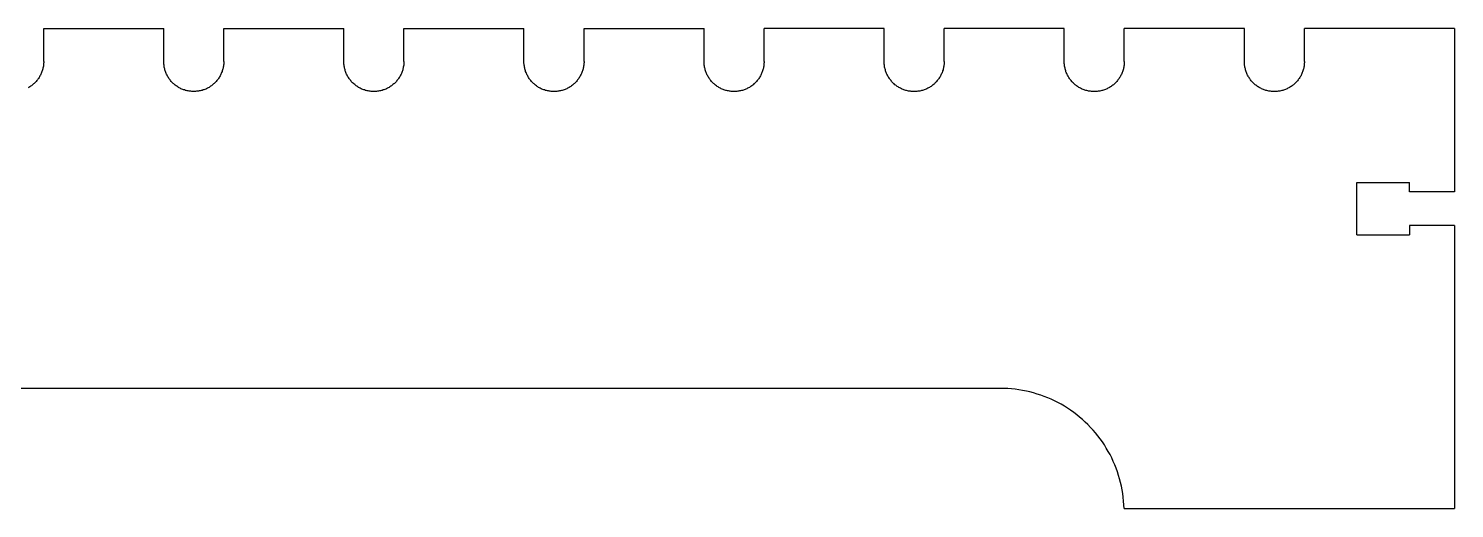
# Model space of a CAD drawing. Extents: x -89 to 89, y -45 to 45.
# Drawn here: x -1.83 to 10.04, y 0.81 to 4.81 of the extents above; entities that cross this region are included whole.
import ezdxf

# ---------------------------------------------------------------- set-up
doc = ezdxf.new("R2010")
doc.units = 0
doc.header["$MEASUREMENT"] = 0
doc.layers.get('0').update_dxf_attribs({"linetype": 'CONTINUOUS'})

msp = doc.modelspace()

# ---------------------------------------------------------------- linework, layer by layer
for p, q in [((-1.707, 4.812), (-0.707, 4.812)), ((-1.707, 4.537), (-1.707, 4.812)), ((-0.707, 4.537), (-0.707, 4.812)), ((-0.207, 4.811), (0.793, 4.811)), ((-0.207, 4.536), (-0.207, 4.811)), ((0.793, 4.536), (0.793, 4.811)), ((1.293, 4.811), (2.293, 4.811)), ((1.293, 4.536), (1.293, 4.811)), ((2.293, 4.536), (2.293, 4.811)), ((2.793, 4.811), (3.793, 4.811)), ((2.793, 4.536), (2.793, 4.811)), ((3.793, 4.536), (3.793, 4.811)), ((5.293, 4.811), (4.293, 4.811)), ((4.293, 4.536), (4.293, 4.811)), ((5.293, 4.536), (5.293, 4.811)), ((6.793, 4.811), (5.793, 4.811)), ((5.793, 4.536), (5.793, 4.811)), ((6.793, 4.536), (6.793, 4.811)), ((8.293, 4.811), (7.293, 4.811)), ((7.293, 4.536), (7.293, 4.811)), ((8.293, 4.536), (8.293, 4.811)), ((8.793, 4.536), (8.793, 4.811)), ((10.043, 4.811), (8.793, 4.811)), ((10.043, 4.811), (10.043, 3.451)), ((-1.708, 4.513), (-1.709, 4.505)), ((-1.707, 4.529), (-1.708, 4.521)), ((-1.708, 4.521), (-1.708, 4.513)), ((-1.707, 4.537), (-1.707, 4.529)), ((-0.707, 4.529), (-0.707, 4.537)), ((-0.707, 4.521), (-0.707, 4.529)), ((-0.706, 4.513), (-0.707, 4.521)), ((-0.207, 4.529), (-0.208, 4.521)), ((-0.208, 4.521), (-0.208, 4.513)), ((-0.207, 4.536), (-0.207, 4.529)), ((0.793, 4.529), (0.793, 4.536)), ((0.793, 4.521), (0.793, 4.529)), ((0.794, 4.513), (0.793, 4.521)), ((1.293, 4.529), (1.292, 4.521)), ((1.292, 4.521), (1.292, 4.513)), ((1.293, 4.536), (1.293, 4.529)), ((2.293, 4.528), (2.293, 4.536)), ((2.293, 4.521), (2.293, 4.528)), ((2.294, 4.513), (2.293, 4.521)), ((2.793, 4.528), (2.792, 4.521)), ((2.792, 4.521), (2.792, 4.513)), ((2.793, 4.536), (2.793, 4.528)), ((3.793, 4.528), (3.793, 4.536)), ((3.793, 4.52), (3.793, 4.528)), ((3.794, 4.513), (3.793, 4.52)), ((4.293, 4.528), (4.292, 4.52)), ((4.292, 4.52), (4.292, 4.513)), ((4.293, 4.536), (4.293, 4.528)), ((5.293, 4.528), (5.293, 4.536)), ((5.293, 4.52), (5.293, 4.528)), ((5.294, 4.513), (5.293, 4.52)), ((5.793, 4.528), (5.792, 4.52)), ((5.792, 4.52), (5.792, 4.512)), ((5.793, 4.536), (5.793, 4.528)), ((6.793, 4.528), (6.793, 4.536)), ((6.793, 4.52), (6.793, 4.528)), ((6.794, 4.512), (6.793, 4.52)), ((7.293, 4.528), (7.292, 4.52)), ((7.292, 4.52), (7.292, 4.512)), ((7.293, 4.536), (7.293, 4.528)), ((8.293, 4.528), (8.293, 4.536)), ((8.293, 4.52), (8.293, 4.528)), ((8.294, 4.512), (8.293, 4.52)), ((8.793, 4.528), (8.792, 4.52)), ((8.792, 4.52), (8.792, 4.512)), ((8.793, 4.536), (8.793, 4.528)), ((-1.751, 4.396), (-1.755, 4.39)), ((-1.746, 4.403), (-1.751, 4.396)), ((-1.742, 4.409), (-1.746, 4.403)), ((-1.738, 4.416), (-1.742, 4.409)), ((-1.735, 4.423), (-1.738, 4.416)), ((-1.731, 4.43), (-1.735, 4.423)), ((-1.728, 4.437), (-1.731, 4.43)), ((-1.725, 4.445), (-1.728, 4.437)), ((-1.722, 4.452), (-1.725, 4.445)), ((-1.72, 4.459), (-1.722, 4.452)), ((-1.717, 4.467), (-1.72, 4.459)), ((-1.715, 4.474), (-1.717, 4.467)), ((-1.713, 4.482), (-1.715, 4.474)), ((-1.712, 4.49), (-1.713, 4.482)), ((-1.71, 4.497), (-1.712, 4.49)), ((-1.709, 4.505), (-1.71, 4.497)), ((-0.705, 4.505), (-0.706, 4.513)), ((-0.704, 4.497), (-0.705, 4.505)), ((-0.703, 4.49), (-0.704, 4.497)), ((-0.701, 4.482), (-0.703, 4.49)), ((-0.699, 4.474), (-0.701, 4.482)), ((-0.697, 4.467), (-0.699, 4.474)), ((-0.695, 4.459), (-0.697, 4.467)), ((-0.693, 4.452), (-0.695, 4.459)), ((-0.69, 4.444), (-0.693, 4.452)), ((-0.687, 4.437), (-0.69, 4.444)), ((-0.684, 4.43), (-0.687, 4.437)), ((-0.68, 4.423), (-0.684, 4.43)), ((-0.676, 4.416), (-0.68, 4.423)), ((-0.673, 4.409), (-0.676, 4.416)), ((-0.668, 4.403), (-0.673, 4.409)), ((-0.664, 4.396), (-0.668, 4.403)), ((-0.66, 4.39), (-0.664, 4.396)), ((-0.251, 4.396), (-0.255, 4.39)), ((-0.246, 4.403), (-0.251, 4.396)), ((-0.242, 4.409), (-0.246, 4.403)), ((-0.238, 4.416), (-0.242, 4.409)), ((-0.235, 4.423), (-0.238, 4.416)), ((-0.231, 4.43), (-0.235, 4.423)), ((-0.228, 4.437), (-0.231, 4.43)), ((-0.225, 4.444), (-0.228, 4.437)), ((-0.222, 4.452), (-0.225, 4.444)), ((-0.22, 4.459), (-0.222, 4.452)), ((-0.217, 4.467), (-0.22, 4.459)), ((-0.215, 4.474), (-0.217, 4.467)), ((-0.213, 4.482), (-0.215, 4.474)), ((-0.212, 4.49), (-0.213, 4.482)), ((-0.21, 4.497), (-0.212, 4.49)), ((-0.209, 4.505), (-0.21, 4.497)), ((-0.208, 4.513), (-0.209, 4.505)), ((0.795, 4.505), (0.794, 4.513)), ((0.796, 4.497), (0.795, 4.505)), ((0.797, 4.49), (0.796, 4.497)), ((0.799, 4.482), (0.797, 4.49)), ((0.801, 4.474), (0.799, 4.482)), ((0.803, 4.467), (0.801, 4.474)), ((0.805, 4.459), (0.803, 4.467)), ((0.807, 4.452), (0.805, 4.459)), ((0.81, 4.444), (0.807, 4.452)), ((0.813, 4.437), (0.81, 4.444)), ((0.816, 4.43), (0.813, 4.437)), ((0.82, 4.423), (0.816, 4.43)), ((0.824, 4.416), (0.82, 4.423)), ((0.827, 4.409), (0.824, 4.416)), ((0.832, 4.402), (0.827, 4.409)), ((0.836, 4.396), (0.832, 4.402)), ((0.84, 4.389), (0.836, 4.396)), ((1.249, 4.396), (1.245, 4.389)), ((1.254, 4.402), (1.249, 4.396)), ((1.258, 4.409), (1.254, 4.402)), ((1.262, 4.416), (1.258, 4.409)), ((1.265, 4.423), (1.262, 4.416)), ((1.269, 4.43), (1.265, 4.423)), ((1.272, 4.437), (1.269, 4.43)), ((1.275, 4.444), (1.272, 4.437)), ((1.278, 4.452), (1.275, 4.444)), ((1.28, 4.459), (1.278, 4.452)), ((1.283, 4.467), (1.28, 4.459)), ((1.285, 4.474), (1.283, 4.467)), ((1.287, 4.482), (1.285, 4.474)), ((1.288, 4.49), (1.287, 4.482)), ((1.29, 4.497), (1.288, 4.49)), ((1.291, 4.505), (1.29, 4.497)), ((1.292, 4.513), (1.291, 4.505)), ((2.295, 4.505), (2.294, 4.513)), ((2.296, 4.497), (2.295, 4.505)), ((2.297, 4.489), (2.296, 4.497)), ((2.299, 4.482), (2.297, 4.489)), ((2.301, 4.474), (2.299, 4.482)), ((2.303, 4.467), (2.301, 4.474)), ((2.305, 4.459), (2.303, 4.467)), ((2.307, 4.452), (2.305, 4.459)), ((2.31, 4.444), (2.307, 4.452)), ((2.313, 4.437), (2.31, 4.444)), ((2.316, 4.43), (2.313, 4.437)), ((2.32, 4.423), (2.316, 4.43)), ((2.324, 4.416), (2.32, 4.423)), ((2.327, 4.409), (2.324, 4.416)), ((2.332, 4.402), (2.327, 4.409)), ((2.336, 4.396), (2.332, 4.402)), ((2.34, 4.389), (2.336, 4.396)), ((2.749, 4.396), (2.745, 4.389)), ((2.754, 4.402), (2.749, 4.396)), ((2.758, 4.409), (2.754, 4.402)), ((2.762, 4.416), (2.758, 4.409)), ((2.765, 4.423), (2.762, 4.416)), ((2.769, 4.43), (2.765, 4.423)), ((2.772, 4.437), (2.769, 4.43)), ((2.775, 4.444), (2.772, 4.437)), ((2.778, 4.452), (2.775, 4.444)), ((2.78, 4.459), (2.778, 4.452)), ((2.783, 4.466), (2.78, 4.459)), ((2.785, 4.474), (2.783, 4.466)), ((2.787, 4.482), (2.785, 4.474)), ((2.788, 4.489), (2.787, 4.482)), ((2.79, 4.497), (2.788, 4.489)), ((2.791, 4.505), (2.79, 4.497)), ((2.792, 4.513), (2.791, 4.505)), ((3.795, 4.505), (3.794, 4.513)), ((3.796, 4.497), (3.795, 4.505)), ((3.797, 4.489), (3.796, 4.497)), ((3.799, 4.482), (3.797, 4.489)), ((3.801, 4.474), (3.799, 4.482)), ((3.803, 4.466), (3.801, 4.474)), ((3.805, 4.459), (3.803, 4.466)), ((3.807, 4.451), (3.805, 4.459)), ((3.81, 4.444), (3.807, 4.451)), ((3.813, 4.437), (3.81, 4.444)), ((3.816, 4.43), (3.813, 4.437)), ((3.82, 4.423), (3.816, 4.43)), ((3.824, 4.416), (3.82, 4.423)), ((3.827, 4.409), (3.824, 4.416)), ((3.832, 4.402), (3.827, 4.409)), ((3.836, 4.396), (3.832, 4.402)), ((3.84, 4.389), (3.836, 4.396)), ((4.249, 4.396), (4.245, 4.389)), ((4.254, 4.402), (4.249, 4.396)), ((4.258, 4.409), (4.254, 4.402)), ((4.262, 4.416), (4.258, 4.409)), ((4.265, 4.423), (4.262, 4.416)), ((4.269, 4.43), (4.265, 4.423)), ((4.272, 4.437), (4.269, 4.43)), ((4.275, 4.444), (4.272, 4.437)), ((4.278, 4.451), (4.275, 4.444)), ((4.28, 4.459), (4.278, 4.451)), ((4.283, 4.466), (4.28, 4.459)), ((4.285, 4.474), (4.283, 4.466)), ((4.287, 4.482), (4.285, 4.474)), ((4.288, 4.489), (4.287, 4.482)), ((4.29, 4.497), (4.288, 4.489)), ((4.291, 4.505), (4.29, 4.497)), ((4.292, 4.513), (4.291, 4.505)), ((5.295, 4.505), (5.294, 4.513)), ((5.296, 4.497), (5.295, 4.505)), ((5.297, 4.489), (5.296, 4.497)), ((5.299, 4.482), (5.297, 4.489)), ((5.301, 4.474), (5.299, 4.482)), ((5.303, 4.466), (5.301, 4.474)), ((5.305, 4.459), (5.303, 4.466)), ((5.307, 4.451), (5.305, 4.459)), ((5.31, 4.444), (5.307, 4.451)), ((5.313, 4.437), (5.31, 4.444)), ((5.316, 4.43), (5.313, 4.437)), ((5.32, 4.423), (5.316, 4.43)), ((5.324, 4.416), (5.32, 4.423)), ((5.327, 4.409), (5.324, 4.416)), ((5.332, 4.402), (5.327, 4.409)), ((5.336, 4.396), (5.332, 4.402)), ((5.34, 4.389), (5.336, 4.396)), ((5.749, 4.395), (5.745, 4.389)), ((5.754, 4.402), (5.749, 4.395)), ((5.758, 4.409), (5.754, 4.402)), ((5.762, 4.416), (5.758, 4.409)), ((5.765, 4.423), (5.762, 4.416)), ((5.769, 4.43), (5.765, 4.423)), ((5.772, 4.437), (5.769, 4.43)), ((5.775, 4.444), (5.772, 4.437)), ((5.778, 4.451), (5.775, 4.444)), ((5.78, 4.459), (5.778, 4.451)), ((5.783, 4.466), (5.78, 4.459)), ((5.785, 4.474), (5.783, 4.466)), ((5.787, 4.481), (5.785, 4.474)), ((5.788, 4.489), (5.787, 4.481)), ((5.79, 4.497), (5.788, 4.489)), ((5.791, 4.505), (5.79, 4.497)), ((5.792, 4.512), (5.791, 4.505)), ((6.795, 4.505), (6.794, 4.512)), ((6.796, 4.497), (6.795, 4.505)), ((6.797, 4.489), (6.796, 4.497)), ((6.799, 4.481), (6.797, 4.489)), ((6.801, 4.474), (6.799, 4.481)), ((6.803, 4.466), (6.801, 4.474)), ((6.805, 4.459), (6.803, 4.466)), ((6.807, 4.451), (6.805, 4.459)), ((6.81, 4.444), (6.807, 4.451)), ((6.813, 4.437), (6.81, 4.444)), ((6.816, 4.429), (6.813, 4.437)), ((6.82, 4.422), (6.816, 4.429)), ((6.824, 4.415), (6.82, 4.422)), ((6.827, 4.409), (6.824, 4.415)), ((6.832, 4.402), (6.827, 4.409)), ((6.836, 4.395), (6.832, 4.402)), ((6.84, 4.389), (6.836, 4.395)), ((7.249, 4.395), (7.245, 4.389)), ((7.254, 4.402), (7.249, 4.395)), ((7.258, 4.409), (7.254, 4.402)), ((7.262, 4.415), (7.258, 4.409)), ((7.265, 4.422), (7.262, 4.415)), ((7.269, 4.429), (7.265, 4.422)), ((7.272, 4.437), (7.269, 4.429)), ((7.275, 4.444), (7.272, 4.437)), ((7.278, 4.451), (7.275, 4.444)), ((7.28, 4.459), (7.278, 4.451)), ((7.283, 4.466), (7.28, 4.459)), ((7.285, 4.474), (7.283, 4.466)), ((7.287, 4.481), (7.285, 4.474)), ((7.288, 4.489), (7.287, 4.481)), ((7.29, 4.497), (7.288, 4.489)), ((7.291, 4.505), (7.29, 4.497)), ((7.292, 4.512), (7.291, 4.505)), ((8.295, 4.504), (8.294, 4.512)), ((8.296, 4.497), (8.295, 4.504)), ((8.297, 4.489), (8.296, 4.497)), ((8.299, 4.481), (8.297, 4.489)), ((8.301, 4.474), (8.299, 4.481)), ((8.303, 4.466), (8.301, 4.474)), ((8.305, 4.459), (8.303, 4.466)), ((8.307, 4.451), (8.305, 4.459)), ((8.31, 4.444), (8.307, 4.451)), ((8.313, 4.437), (8.31, 4.444)), ((8.316, 4.429), (8.313, 4.437)), ((8.32, 4.422), (8.316, 4.429)), ((8.324, 4.415), (8.32, 4.422)), ((8.327, 4.409), (8.324, 4.415)), ((8.332, 4.402), (8.327, 4.409)), ((8.336, 4.395), (8.332, 4.402)), ((8.34, 4.389), (8.336, 4.395)), ((8.749, 4.395), (8.745, 4.389)), ((8.754, 4.402), (8.749, 4.395)), ((8.758, 4.409), (8.754, 4.402)), ((8.762, 4.415), (8.758, 4.409)), ((8.765, 4.422), (8.762, 4.415)), ((8.769, 4.429), (8.765, 4.422)), ((8.772, 4.436), (8.769, 4.429)), ((8.775, 4.444), (8.772, 4.436)), ((8.778, 4.451), (8.775, 4.444)), ((8.78, 4.459), (8.778, 4.451)), ((8.783, 4.466), (8.78, 4.459)), ((8.785, 4.474), (8.783, 4.466)), ((8.787, 4.481), (8.785, 4.474)), ((8.788, 4.489), (8.787, 4.481)), ((8.79, 4.497), (8.788, 4.489)), ((8.791, 4.504), (8.79, 4.497)), ((8.792, 4.512), (8.791, 4.504)), ((-1.83, 4.321), (-1.837, 4.318)), ((-1.823, 4.326), (-1.83, 4.321)), ((-1.817, 4.33), (-1.823, 4.326)), ((-1.81, 4.334), (-1.817, 4.33)), ((-1.804, 4.339), (-1.81, 4.334)), ((-1.798, 4.344), (-1.804, 4.339)), ((-1.792, 4.349), (-1.798, 4.344)), ((-1.786, 4.354), (-1.792, 4.349)), ((-1.781, 4.36), (-1.786, 4.354)), ((-1.775, 4.365), (-1.781, 4.36)), ((-1.77, 4.371), (-1.775, 4.365)), ((-1.765, 4.377), (-1.77, 4.371)), ((-1.76, 4.383), (-1.765, 4.377)), ((-1.755, 4.39), (-1.76, 4.383)), ((-0.655, 4.383), (-0.66, 4.39)), ((-0.65, 4.377), (-0.655, 4.383)), ((-0.645, 4.371), (-0.65, 4.377)), ((-0.64, 4.365), (-0.645, 4.371)), ((-0.634, 4.36), (-0.64, 4.365)), ((-0.628, 4.354), (-0.634, 4.36)), ((-0.623, 4.349), (-0.628, 4.354)), ((-0.617, 4.344), (-0.623, 4.349)), ((-0.611, 4.339), (-0.617, 4.344)), ((-0.604, 4.334), (-0.611, 4.339)), ((-0.598, 4.33), (-0.604, 4.334)), ((-0.591, 4.325), (-0.598, 4.33)), ((-0.585, 4.321), (-0.591, 4.325)), ((-0.578, 4.317), (-0.585, 4.321)), ((-0.571, 4.314), (-0.578, 4.317)), ((-0.564, 4.31), (-0.571, 4.314)), ((-0.557, 4.307), (-0.564, 4.31)), ((-0.549, 4.304), (-0.557, 4.307)), ((-0.542, 4.301), (-0.549, 4.304)), ((-0.535, 4.299), (-0.542, 4.301)), ((-0.527, 4.296), (-0.535, 4.299)), ((-0.52, 4.294), (-0.527, 4.296)), ((-0.512, 4.293), (-0.52, 4.294)), ((-0.504, 4.291), (-0.512, 4.293)), ((-0.496, 4.29), (-0.504, 4.291)), ((-0.489, 4.288), (-0.496, 4.29)), ((-0.481, 4.288), (-0.489, 4.288)), ((-0.473, 4.287), (-0.481, 4.288)), ((-0.465, 4.287), (-0.473, 4.287)), ((-0.457, 4.286), (-0.465, 4.287)), ((-0.45, 4.287), (-0.457, 4.286)), ((-0.442, 4.287), (-0.45, 4.287)), ((-0.434, 4.288), (-0.442, 4.287)), ((-0.426, 4.288), (-0.434, 4.288)), ((-0.418, 4.29), (-0.426, 4.288)), ((-0.411, 4.291), (-0.418, 4.29)), ((-0.403, 4.293), (-0.411, 4.291)), ((-0.395, 4.294), (-0.403, 4.293)), ((-0.388, 4.296), (-0.395, 4.294)), ((-0.38, 4.299), (-0.388, 4.296)), ((-0.373, 4.301), (-0.38, 4.299)), ((-0.365, 4.304), (-0.373, 4.301)), ((-0.358, 4.307), (-0.365, 4.304)), ((-0.351, 4.31), (-0.358, 4.307)), ((-0.344, 4.314), (-0.351, 4.31)), ((-0.337, 4.317), (-0.344, 4.314)), ((-0.33, 4.321), (-0.337, 4.317)), ((-0.323, 4.325), (-0.33, 4.321)), ((-0.317, 4.33), (-0.323, 4.325)), ((-0.31, 4.334), (-0.317, 4.33)), ((-0.304, 4.339), (-0.31, 4.334)), ((-0.298, 4.344), (-0.304, 4.339)), ((-0.292, 4.349), (-0.298, 4.344)), ((-0.286, 4.354), (-0.292, 4.349)), ((-0.281, 4.36), (-0.286, 4.354)), ((-0.275, 4.365), (-0.281, 4.36)), ((-0.27, 4.371), (-0.275, 4.365)), ((-0.265, 4.377), (-0.27, 4.371)), ((-0.26, 4.383), (-0.265, 4.377)), ((-0.255, 4.39), (-0.26, 4.383)), ((0.845, 4.383), (0.84, 4.389)), ((0.85, 4.377), (0.845, 4.383)), ((0.855, 4.371), (0.85, 4.377)), ((0.86, 4.365), (0.855, 4.371)), ((0.866, 4.36), (0.86, 4.365)), ((0.872, 4.354), (0.866, 4.36)), ((0.877, 4.349), (0.872, 4.354)), ((0.883, 4.344), (0.877, 4.349)), ((0.889, 4.339), (0.883, 4.344)), ((0.896, 4.334), (0.889, 4.339)), ((0.902, 4.33), (0.896, 4.334)), ((0.909, 4.325), (0.902, 4.33)), ((0.915, 4.321), (0.909, 4.325)), ((0.922, 4.317), (0.915, 4.321)), ((0.929, 4.314), (0.922, 4.317)), ((0.936, 4.31), (0.929, 4.314)), ((0.943, 4.307), (0.936, 4.31)), ((0.951, 4.304), (0.943, 4.307)), ((0.958, 4.301), (0.951, 4.304)), ((0.965, 4.299), (0.958, 4.301)), ((0.973, 4.296), (0.965, 4.299)), ((0.98, 4.294), (0.973, 4.296)), ((0.988, 4.292), (0.98, 4.294)), ((0.996, 4.291), (0.988, 4.292)), ((1.004, 4.289), (0.996, 4.291)), ((1.011, 4.288), (1.004, 4.289)), ((1.019, 4.287), (1.011, 4.288)), ((1.027, 4.287), (1.019, 4.287)), ((1.035, 4.286), (1.027, 4.287)), ((1.043, 4.286), (1.035, 4.286)), ((1.05, 4.286), (1.043, 4.286)), ((1.058, 4.287), (1.05, 4.286)), ((1.066, 4.287), (1.058, 4.287)), ((1.074, 4.288), (1.066, 4.287)), ((1.082, 4.289), (1.074, 4.288)), ((1.089, 4.291), (1.082, 4.289)), ((1.097, 4.292), (1.089, 4.291)), ((1.105, 4.294), (1.097, 4.292)), ((1.112, 4.296), (1.105, 4.294)), ((1.12, 4.299), (1.112, 4.296)), ((1.127, 4.301), (1.12, 4.299)), ((1.135, 4.304), (1.127, 4.301)), ((1.142, 4.307), (1.135, 4.304)), ((1.149, 4.31), (1.142, 4.307)), ((1.156, 4.314), (1.149, 4.31)), ((1.163, 4.317), (1.156, 4.314)), ((1.17, 4.321), (1.163, 4.317)), ((1.177, 4.325), (1.17, 4.321)), ((1.183, 4.33), (1.177, 4.325)), ((1.19, 4.334), (1.183, 4.33)), ((1.196, 4.339), (1.19, 4.334)), ((1.202, 4.344), (1.196, 4.339)), ((1.208, 4.349), (1.202, 4.344)), ((1.214, 4.354), (1.208, 4.349)), ((1.219, 4.36), (1.214, 4.354)), ((1.225, 4.365), (1.219, 4.36)), ((1.23, 4.371), (1.225, 4.365)), ((1.235, 4.377), (1.23, 4.371)), ((1.24, 4.383), (1.235, 4.377)), ((1.245, 4.389), (1.24, 4.383)), ((2.345, 4.383), (2.34, 4.389)), ((2.35, 4.377), (2.345, 4.383)), ((2.355, 4.371), (2.35, 4.377)), ((2.36, 4.365), (2.355, 4.371)), ((2.366, 4.359), (2.36, 4.365)), ((2.372, 4.354), (2.366, 4.359)), ((2.377, 4.349), (2.372, 4.354)), ((2.383, 4.344), (2.377, 4.349)), ((2.389, 4.339), (2.383, 4.344)), ((2.396, 4.334), (2.389, 4.339)), ((2.402, 4.329), (2.396, 4.334)), ((2.409, 4.325), (2.402, 4.329)), ((2.415, 4.321), (2.409, 4.325)), ((2.422, 4.317), (2.415, 4.321)), ((2.429, 4.314), (2.422, 4.317)), ((2.436, 4.31), (2.429, 4.314)), ((2.443, 4.307), (2.436, 4.31)), ((2.451, 4.304), (2.443, 4.307)), ((2.458, 4.301), (2.451, 4.304)), ((2.465, 4.299), (2.458, 4.301)), ((2.473, 4.296), (2.465, 4.299)), ((2.48, 4.294), (2.473, 4.296)), ((2.488, 4.292), (2.48, 4.294)), ((2.496, 4.291), (2.488, 4.292)), ((2.504, 4.289), (2.496, 4.291)), ((2.511, 4.288), (2.504, 4.289)), ((2.519, 4.287), (2.511, 4.288)), ((2.527, 4.287), (2.519, 4.287)), ((2.535, 4.286), (2.527, 4.287)), ((2.543, 4.286), (2.535, 4.286)), ((2.55, 4.286), (2.543, 4.286)), ((2.558, 4.287), (2.55, 4.286)), ((2.566, 4.287), (2.558, 4.287)), ((2.574, 4.288), (2.566, 4.287)), ((2.582, 4.289), (2.574, 4.288)), ((2.589, 4.291), (2.582, 4.289)), ((2.597, 4.292), (2.589, 4.291)), ((2.605, 4.294), (2.597, 4.292)), ((2.612, 4.296), (2.605, 4.294)), ((2.62, 4.298), (2.612, 4.296)), ((2.627, 4.301), (2.62, 4.298)), ((2.635, 4.304), (2.627, 4.301)), ((2.642, 4.307), (2.635, 4.304)), ((2.649, 4.31), (2.642, 4.307)), ((2.656, 4.313), (2.649, 4.31)), ((2.663, 4.317), (2.656, 4.313)), ((2.67, 4.321), (2.663, 4.317)), ((2.677, 4.325), (2.67, 4.321)), ((2.683, 4.329), (2.677, 4.325)), ((2.69, 4.334), (2.683, 4.329)), ((2.696, 4.339), (2.69, 4.334)), ((2.702, 4.344), (2.696, 4.339)), ((2.708, 4.349), (2.702, 4.344)), ((2.714, 4.354), (2.708, 4.349)), ((2.719, 4.359), (2.714, 4.354)), ((2.725, 4.365), (2.719, 4.359)), ((2.73, 4.371), (2.725, 4.365)), ((2.735, 4.377), (2.73, 4.371)), ((2.74, 4.383), (2.735, 4.377)), ((2.745, 4.389), (2.74, 4.383)), ((3.845, 4.383), (3.84, 4.389)), ((3.85, 4.377), (3.845, 4.383)), ((3.855, 4.371), (3.85, 4.377)), ((3.86, 4.365), (3.855, 4.371)), ((3.866, 4.359), (3.86, 4.365)), ((3.872, 4.354), (3.866, 4.359)), ((3.877, 4.349), (3.872, 4.354)), ((3.883, 4.344), (3.877, 4.349)), ((3.889, 4.339), (3.883, 4.344)), ((3.896, 4.334), (3.889, 4.339)), ((3.902, 4.329), (3.896, 4.334)), ((3.909, 4.325), (3.902, 4.329)), ((3.915, 4.321), (3.909, 4.325)), ((3.922, 4.317), (3.915, 4.321)), ((3.929, 4.313), (3.922, 4.317)), ((3.936, 4.31), (3.929, 4.313)), ((3.943, 4.307), (3.936, 4.31)), ((3.951, 4.304), (3.943, 4.307)), ((3.958, 4.301), (3.951, 4.304)), ((3.965, 4.298), (3.958, 4.301)), ((3.973, 4.296), (3.965, 4.298)), ((3.98, 4.294), (3.973, 4.296)), ((3.988, 4.292), (3.98, 4.294)), ((3.996, 4.291), (3.988, 4.292)), ((4.004, 4.289), (3.996, 4.291)), ((4.011, 4.288), (4.004, 4.289)), ((4.019, 4.287), (4.011, 4.288)), ((4.027, 4.287), (4.019, 4.287)), ((4.035, 4.286), (4.027, 4.287)), ((4.043, 4.286), (4.035, 4.286)), ((4.05, 4.286), (4.043, 4.286)), ((4.058, 4.287), (4.05, 4.286)), ((4.066, 4.287), (4.058, 4.287)), ((4.074, 4.288), (4.066, 4.287)), ((4.082, 4.289), (4.074, 4.288)), ((4.089, 4.291), (4.082, 4.289)), ((4.097, 4.292), (4.089, 4.291)), ((4.105, 4.294), (4.097, 4.292)), ((4.112, 4.296), (4.105, 4.294)), ((4.12, 4.298), (4.112, 4.296)), ((4.127, 4.301), (4.12, 4.298)), ((4.135, 4.304), (4.127, 4.301)), ((4.142, 4.307), (4.135, 4.304)), ((4.149, 4.31), (4.142, 4.307)), ((4.156, 4.313), (4.149, 4.31)), ((4.163, 4.317), (4.156, 4.313)), ((4.17, 4.321), (4.163, 4.317)), ((4.177, 4.325), (4.17, 4.321)), ((4.183, 4.329), (4.177, 4.325)), ((4.19, 4.334), (4.183, 4.329)), ((4.196, 4.339), (4.19, 4.334)), ((4.202, 4.343), (4.196, 4.339)), ((4.208, 4.349), (4.202, 4.343)), ((4.214, 4.354), (4.208, 4.349)), ((4.219, 4.359), (4.214, 4.354)), ((4.225, 4.365), (4.219, 4.359)), ((4.23, 4.371), (4.225, 4.365)), ((4.235, 4.377), (4.23, 4.371)), ((4.24, 4.383), (4.235, 4.377)), ((4.245, 4.389), (4.24, 4.383)), ((5.345, 4.383), (5.34, 4.389)), ((5.35, 4.377), (5.345, 4.383)), ((5.355, 4.371), (5.35, 4.377)), ((5.36, 4.365), (5.355, 4.371)), ((5.366, 4.359), (5.36, 4.365)), ((5.372, 4.354), (5.366, 4.359)), ((5.377, 4.349), (5.372, 4.354)), ((5.383, 4.343), (5.377, 4.349)), ((5.389, 4.338), (5.383, 4.343)), ((5.396, 4.334), (5.389, 4.338)), ((5.402, 4.329), (5.396, 4.334)), ((5.409, 4.325), (5.402, 4.329)), ((5.415, 4.321), (5.409, 4.325)), ((5.422, 4.317), (5.415, 4.321)), ((5.429, 4.313), (5.422, 4.317)), ((5.436, 4.31), (5.429, 4.313)), ((5.443, 4.307), (5.436, 4.31)), ((5.451, 4.304), (5.443, 4.307)), ((5.458, 4.301), (5.451, 4.304)), ((5.465, 4.298), (5.458, 4.301)), ((5.473, 4.296), (5.465, 4.298)), ((5.48, 4.294), (5.473, 4.296)), ((5.488, 4.292), (5.48, 4.294)), ((5.496, 4.29), (5.488, 4.292)), ((5.504, 4.289), (5.496, 4.29)), ((5.511, 4.288), (5.504, 4.289)), ((5.519, 4.287), (5.511, 4.288)), ((5.527, 4.287), (5.519, 4.287)), ((5.535, 4.286), (5.527, 4.287)), ((5.543, 4.286), (5.535, 4.286)), ((5.55, 4.286), (5.543, 4.286)), ((5.558, 4.287), (5.55, 4.286)), ((5.566, 4.287), (5.558, 4.287)), ((5.574, 4.288), (5.566, 4.287)), ((5.582, 4.289), (5.574, 4.288)), ((5.589, 4.29), (5.582, 4.289)), ((5.597, 4.292), (5.589, 4.29)), ((5.605, 4.294), (5.597, 4.292)), ((5.612, 4.296), (5.605, 4.294)), ((5.62, 4.298), (5.612, 4.296)), ((5.627, 4.301), (5.62, 4.298)), ((5.635, 4.304), (5.627, 4.301)), ((5.642, 4.307), (5.635, 4.304)), ((5.649, 4.31), (5.642, 4.307)), ((5.656, 4.313), (5.649, 4.31)), ((5.663, 4.317), (5.656, 4.313)), ((5.67, 4.321), (5.663, 4.317)), ((5.677, 4.325), (5.67, 4.321)), ((5.683, 4.329), (5.677, 4.325)), ((5.69, 4.334), (5.683, 4.329)), ((5.696, 4.338), (5.69, 4.334)), ((5.702, 4.343), (5.696, 4.338)), ((5.708, 4.348), (5.702, 4.343)), ((5.714, 4.354), (5.708, 4.348)), ((5.719, 4.359), (5.714, 4.354)), ((5.725, 4.365), (5.719, 4.359)), ((5.73, 4.371), (5.725, 4.365)), ((5.735, 4.377), (5.73, 4.371)), ((5.74, 4.383), (5.735, 4.377)), ((5.745, 4.389), (5.74, 4.383)), ((6.845, 4.383), (6.84, 4.389)), ((6.85, 4.377), (6.845, 4.383)), ((6.855, 4.371), (6.85, 4.377)), ((6.86, 4.365), (6.855, 4.371)), ((6.866, 4.359), (6.86, 4.365)), ((6.872, 4.354), (6.866, 4.359)), ((6.877, 4.348), (6.872, 4.354)), ((6.883, 4.343), (6.877, 4.348)), ((6.889, 4.338), (6.883, 4.343)), ((6.896, 4.334), (6.889, 4.338)), ((6.902, 4.329), (6.896, 4.334)), ((6.909, 4.325), (6.902, 4.329)), ((6.915, 4.321), (6.909, 4.325)), ((6.922, 4.317), (6.915, 4.321)), ((6.929, 4.313), (6.922, 4.317)), ((6.936, 4.31), (6.929, 4.313)), ((6.943, 4.306), (6.936, 4.31)), ((6.951, 4.303), (6.943, 4.306)), ((6.958, 4.301), (6.951, 4.303)), ((6.965, 4.298), (6.958, 4.301)), ((6.973, 4.296), (6.965, 4.298)), ((6.98, 4.294), (6.973, 4.296)), ((6.988, 4.292), (6.98, 4.294)), ((6.996, 4.29), (6.988, 4.292)), ((7.004, 4.289), (6.996, 4.29)), ((7.011, 4.288), (7.004, 4.289)), ((7.019, 4.287), (7.011, 4.288)), ((7.027, 4.286), (7.019, 4.287)), ((7.035, 4.286), (7.027, 4.286)), ((7.043, 4.286), (7.035, 4.286)), ((7.05, 4.286), (7.043, 4.286)), ((7.058, 4.286), (7.05, 4.286)), ((7.066, 4.287), (7.058, 4.286)), ((7.074, 4.288), (7.066, 4.287)), ((7.082, 4.289), (7.074, 4.288)), ((7.089, 4.29), (7.082, 4.289)), ((7.097, 4.292), (7.089, 4.29)), ((7.105, 4.294), (7.097, 4.292)), ((7.112, 4.296), (7.105, 4.294)), ((7.12, 4.298), (7.112, 4.296)), ((7.127, 4.301), (7.12, 4.298)), ((7.135, 4.303), (7.127, 4.301)), ((7.142, 4.306), (7.135, 4.303)), ((7.149, 4.31), (7.142, 4.306)), ((7.156, 4.313), (7.149, 4.31)), ((7.163, 4.317), (7.156, 4.313)), ((7.17, 4.321), (7.163, 4.317)), ((7.177, 4.325), (7.17, 4.321)), ((7.183, 4.329), (7.177, 4.325)), ((7.19, 4.334), (7.183, 4.329)), ((7.196, 4.338), (7.19, 4.334)), ((7.202, 4.343), (7.196, 4.338)), ((7.208, 4.348), (7.202, 4.343)), ((7.214, 4.354), (7.208, 4.348)), ((7.219, 4.359), (7.214, 4.354)), ((7.225, 4.365), (7.219, 4.359)), ((7.23, 4.371), (7.225, 4.365)), ((7.235, 4.377), (7.23, 4.371)), ((7.24, 4.383), (7.235, 4.377)), ((7.245, 4.389), (7.24, 4.383)), ((8.345, 4.383), (8.34, 4.389)), ((8.35, 4.376), (8.345, 4.383)), ((8.355, 4.37), (8.35, 4.376)), ((8.36, 4.365), (8.355, 4.37)), ((8.366, 4.359), (8.36, 4.365)), ((8.372, 4.354), (8.366, 4.359)), ((8.377, 4.348), (8.372, 4.354)), ((8.383, 4.343), (8.377, 4.348)), ((8.389, 4.338), (8.383, 4.343)), ((8.396, 4.334), (8.389, 4.338)), ((8.402, 4.329), (8.396, 4.334)), ((8.409, 4.325), (8.402, 4.329)), ((8.415, 4.321), (8.409, 4.325)), ((8.422, 4.317), (8.415, 4.321)), ((8.429, 4.313), (8.422, 4.317)), ((8.436, 4.31), (8.429, 4.313)), ((8.443, 4.306), (8.436, 4.31)), ((8.451, 4.303), (8.443, 4.306)), ((8.458, 4.301), (8.451, 4.303)), ((8.465, 4.298), (8.458, 4.301)), ((8.473, 4.296), (8.465, 4.298)), ((8.48, 4.294), (8.473, 4.296)), ((8.488, 4.292), (8.48, 4.294)), ((8.496, 4.29), (8.488, 4.292)), ((8.504, 4.289), (8.496, 4.29)), ((8.511, 4.288), (8.504, 4.289)), ((8.519, 4.287), (8.511, 4.288)), ((8.527, 4.286), (8.519, 4.287)), ((8.535, 4.286), (8.527, 4.286)), ((8.543, 4.286), (8.535, 4.286)), ((8.55, 4.286), (8.543, 4.286)), ((8.558, 4.286), (8.55, 4.286)), ((8.566, 4.287), (8.558, 4.286)), ((8.574, 4.288), (8.566, 4.287)), ((8.582, 4.289), (8.574, 4.288)), ((8.589, 4.29), (8.582, 4.289)), ((8.597, 4.292), (8.589, 4.29)), ((8.605, 4.294), (8.597, 4.292)), ((8.612, 4.296), (8.605, 4.294)), ((8.62, 4.298), (8.612, 4.296)), ((8.627, 4.301), (8.62, 4.298)), ((8.635, 4.303), (8.627, 4.301)), ((8.642, 4.306), (8.635, 4.303)), ((8.649, 4.31), (8.642, 4.306)), ((8.656, 4.313), (8.649, 4.31)), ((8.663, 4.317), (8.656, 4.313)), ((8.67, 4.321), (8.663, 4.317)), ((8.677, 4.325), (8.67, 4.321)), ((8.683, 4.329), (8.677, 4.325)), ((8.69, 4.334), (8.683, 4.329)), ((8.696, 4.338), (8.69, 4.334)), ((8.702, 4.343), (8.696, 4.338)), ((8.708, 4.348), (8.702, 4.343)), ((8.714, 4.354), (8.708, 4.348)), ((8.719, 4.359), (8.714, 4.354)), ((8.725, 4.365), (8.719, 4.359)), ((8.73, 4.37), (8.725, 4.365)), ((8.735, 4.376), (8.73, 4.37)), ((8.74, 4.383), (8.735, 4.376)), ((8.745, 4.389), (8.74, 4.383)), ((9.23, 3.092), (9.23, 3.529)), ((9.23, 3.529), (9.668, 3.529)), ((9.668, 3.451), (9.668, 3.529)), ((10.043, 3.451), (9.668, 3.451)), ((9.23, 3.092), (9.668, 3.092)), ((10.043, 3.17), (9.668, 3.17)), ((9.668, 3.17), (9.668, 3.092)), ((10.043, 3.17), (10.042, 0.811)), ((6.291, 1.811), (-8.707, 1.812)), ((6.322, 1.81), (6.291, 1.811)), ((6.353, 1.807), (6.322, 1.81)), ((6.384, 1.804), (6.353, 1.807)), ((6.415, 1.8), (6.384, 1.804)), ((6.446, 1.795), (6.415, 1.8)), ((6.477, 1.789), (6.446, 1.795)), ((6.507, 1.782), (6.477, 1.789)), ((6.537, 1.774), (6.507, 1.782)), ((6.567, 1.765), (6.537, 1.774)), ((6.597, 1.755), (6.567, 1.765)), ((6.626, 1.745), (6.597, 1.755)), ((6.655, 1.733), (6.626, 1.745)), ((6.684, 1.721), (6.655, 1.733)), ((6.712, 1.708), (6.684, 1.721)), ((6.74, 1.694), (6.712, 1.708)), ((6.767, 1.679), (6.74, 1.694)), ((6.794, 1.663), (6.767, 1.679)), ((6.82, 1.647), (6.794, 1.663)), ((6.846, 1.629), (6.82, 1.647)), ((6.872, 1.611), (6.846, 1.629)), ((6.897, 1.592), (6.872, 1.611)), ((6.921, 1.573), (6.897, 1.592)), ((6.945, 1.553), (6.921, 1.573)), ((6.968, 1.531), (6.945, 1.553)), ((6.99, 1.51), (6.968, 1.531)), ((7.012, 1.487), (6.99, 1.51)), ((7.033, 1.464), (7.012, 1.487)), ((7.053, 1.441), (7.033, 1.464)), ((7.073, 1.416), (7.053, 1.441)), ((7.091, 1.392), (7.073, 1.416)), ((7.11, 1.366), (7.091, 1.392)), ((7.127, 1.34), (7.11, 1.366)), ((7.143, 1.314), (7.127, 1.34)), ((7.159, 1.287), (7.143, 1.314)), ((7.174, 1.26), (7.159, 1.287)), ((7.188, 1.232), (7.174, 1.26)), ((7.201, 1.203), (7.188, 1.232)), ((7.213, 1.175), (7.201, 1.203)), ((7.225, 1.146), (7.213, 1.175)), ((7.236, 1.116), (7.225, 1.146)), ((7.245, 1.087), (7.236, 1.116)), ((7.254, 1.057), (7.245, 1.087)), ((7.262, 1.027), (7.254, 1.057)), ((7.269, 0.996), (7.262, 1.027)), ((7.275, 0.966), (7.269, 0.996)), ((7.28, 0.935), (7.275, 0.966)), ((7.284, 0.904), (7.28, 0.935)), ((7.287, 0.873), (7.284, 0.904)), ((7.29, 0.842), (7.287, 0.873)), ((7.291, 0.812), (7.29, 0.842)), ((7.291, 0.811), (7.291, 0.812)), ((7.291, 0.811), (10.042, 0.811))]:
    msp.add_line(p, q)

doc.saveas('drawing.dxf')
